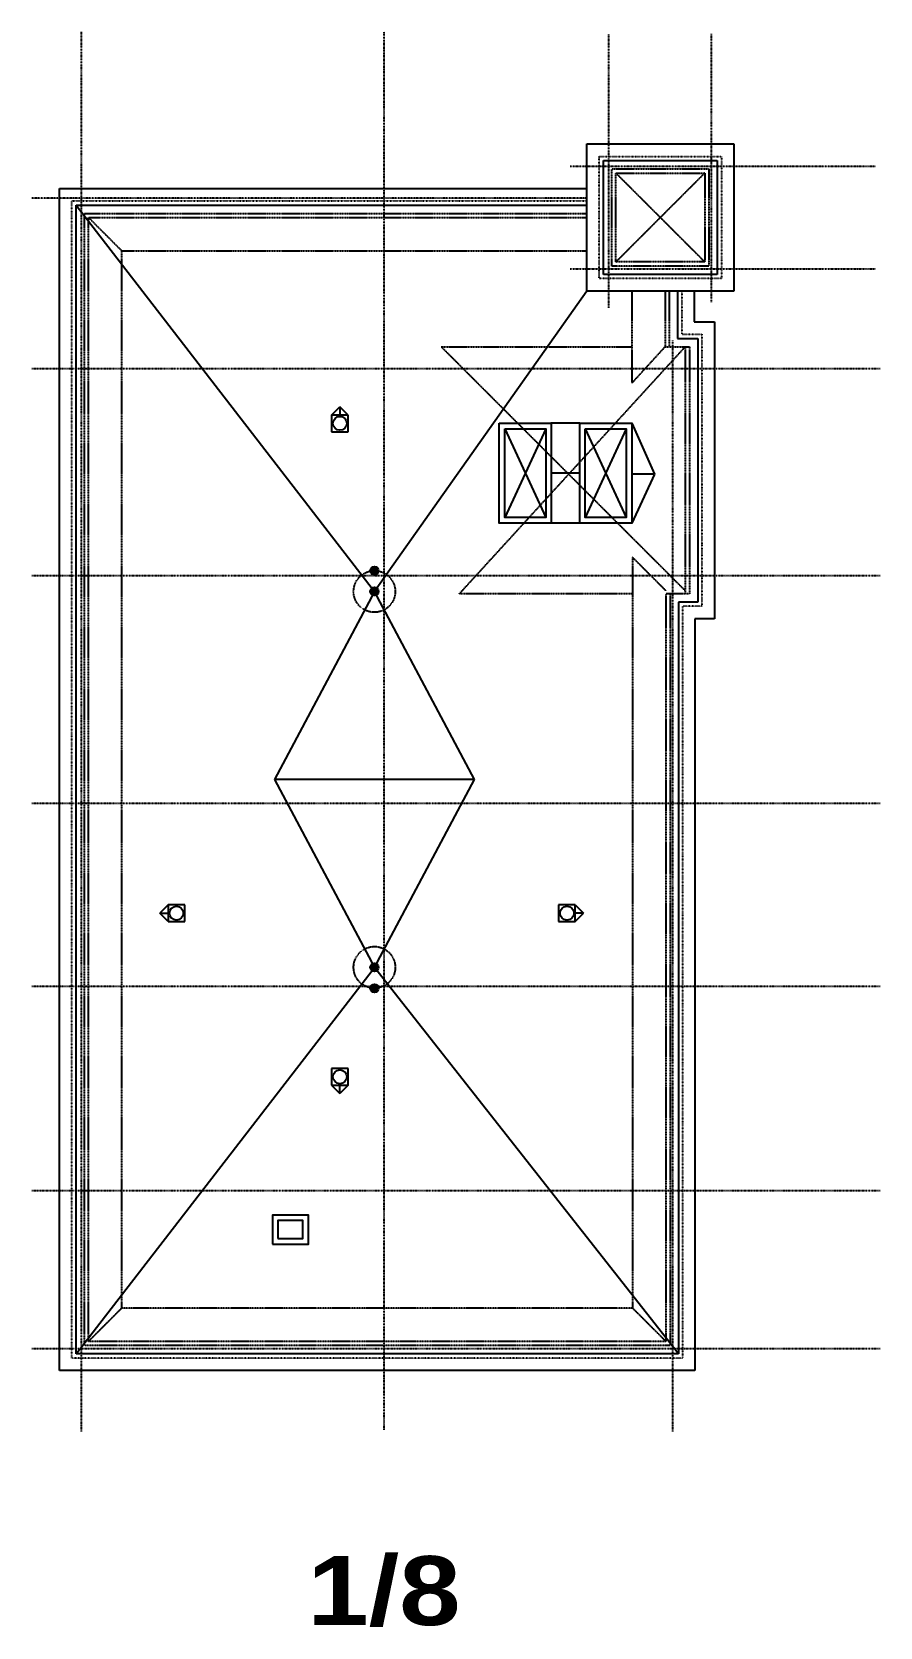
# Model space of a CAD drawing. Header units: inches. Extents: x -37 to 8263, y -3768 to 3636.
# Drawn here: x 7040 to 8263, y -3768 to -1470 of the extents above; entities that cross this region are included whole.
import ezdxf

# ---------------------------------------------------------------- set-up
doc = ezdxf.new("R2010")
doc.units = ezdxf.units.IN
doc.header["$MEASUREMENT"] = 0
for name, pattern in [('D1', [0.078125, 0.03125, -0.046875]), ('D2', [0.15625, 0.0625, -0.09375]), ('D4', [0.625, 0.25, -0.375]), ('DASHDOTX2', [2, 1, -0.5, 0, -0.5])]:
    doc.linetypes.add(name, pattern=pattern)
for name, color, linetype in [('MECHANICAL', 5, 'Continuous'), ('ROOF', 2, 'Continuous'), ('STRUCTURE', 1, 'DASHDOTX2')]:
    doc.layers.add(name, color=color, linetype=linetype)
doc.styles.add('ARIAL BLACK', font='')
doc.styles.get('ARIAL BLACK').set_extended_font_data('Arial Black')

# ---------------------------------------------------------------- blocks, each defined once
blk = doc.blocks.new('ATTIC VENT')
at = {"layer": 'MECHANICAL', "color": 2, "linetype": 'ByBlock'}
for p, q in [((-12, 12), (-12, -12)), ((12, 12), (-12, 12)), ((12, -12), (12, 12)), ((-12, -12), (12, -12))]:
    blk.add_line(p, q, dxfattribs=at)
at = {"layer": 'MECHANICAL', "color": 1, "linetype": 'ByBlock'}
blk.add_circle((0, 0), 10, dxfattribs=at)

msp = doc.modelspace()

# ---------------------------------------------------------------- linework, layer by layer
at = {"layer": 'ROOF', "color": 3, "linetype": 'Continuous'}
for p, q in [((7839.8, -1843.8), (7839.8, -1631.8)), ((7839.8, -1631.8), (8051.8, -1631.8)), ((8051.8, -1631.8), (8051.8, -1843.8)), ((7079.8, -3398.8), (7079.8, -1695.8)), ((7079.8, -1695.8), (7839.8, -1695.8)), ((8051.8, -1843.8), (7839.8, -1843.8)), ((7994.8, -1843.8), (7994.8, -1887.8)), ((7994.8, -1887.8), (8023.8, -1887.8)), ((8023.8, -1887.8), (8023.8, -2011.8)), ((8023.8, -2011.8), (8023.8, -2011.8)), ((8023.8, -2011.8), (8023.8, -2191.8)), ((8023.8, -2191.8), (8023.8, -2191.8)), ((8023.8, -2191.8), (8023.8, -2315.8)), ((8023.8, -2315.8), (7995.8, -2315.8)), ((7995.8, -2315.8), (7995.8, -3398.8)), ((7995.8, -3398.8), (7079.8, -3398.8))]:
    msp.add_line(p, q, dxfattribs=at)
at = {"layer": 'ROOF', "color": 1, "linetype": 'D4'}
for p, q in [((7857.8, -1825.8), (7857.8, -1649.8)), ((7857.8, -1649.8), (8033.8, -1649.8)), ((8033.8, -1649.8), (8033.8, -1825.8)), ((7097.8, -3380.8), (7097.8, -1713.8)), ((7097.8, -1713.8), (7097.8, -1713.8)), ((7097.8, -1713.8), (7097.8, -1713.8)), ((7097.8, -1713.8), (7097.8, -1713.8)), ((7097.8, -1713.8), (7097.8, -1713.8)), ((7097.8, -1713.8), (7097.8, -1713.8)), ((7097.8, -1713.8), (7097.8, -1713.8)), ((7097.8, -1713.8), (7839.8, -1713.8)), ((8033.8, -1825.8), (7857.8, -1825.8)), ((7976.8, -1843.8), (7976.8, -1905.8)), ((7976.8, -1905.8), (8005.8, -1905.8)), ((8005.8, -1905.8), (8005.8, -1993.8)), ((8005.8, -1993.8), (8005.8, -1993.8)), ((8005.8, -1993.8), (8005.8, -2209.8)), ((8005.8, -2209.8), (8005.8, -2209.8)), ((8005.8, -2209.8), (8005.8, -2297.8)), ((8005.8, -2297.8), (7977.8, -2297.8)), ((7977.8, -2297.8), (7977.8, -3380.8)), ((7977.8, -3380.8), (7097.8, -3380.8))]:
    msp.add_line(p, q, dxfattribs=at)
at = {"layer": 'ROOF', "color": 2, "linetype": 'Continuous'}
for p, q in [((7863.8, -1819.8), (7863.8, -1655.8)), ((7863.8, -1655.8), (8027.8, -1655.8)), ((8027.8, -1655.8), (8027.8, -1819.8)), ((7103.8, -3374.8), (7103.8, -1719.8)), ((7103.8, -1719.8), (7839.8, -1719.8)), ((8027.8, -1819.8), (7863.8, -1819.8)), ((7970.8, -1843.8), (7970.8, -1911.8)), ((7970.8, -1911.8), (7999.8, -1911.8)), ((7999.8, -1911.8), (7999.8, -1987.8)), ((7999.8, -1987.8), (7999.8, -1987.8)), ((7999.8, -1987.8), (7999.8, -2215.8)), ((7999.8, -2215.8), (7999.8, -2215.8)), ((7999.8, -2215.8), (7999.8, -2291.8)), ((7999.8, -2291.8), (7971.8, -2291.8)), ((7971.8, -2291.8), (7971.8, -3374.8)), ((7971.8, -3374.8), (7103.8, -3374.8))]:
    msp.add_line(p, q, dxfattribs=at)
at = {"layer": 'ROOF', "color": 1, "linetype": 'D2'}
for p, q in [((7875.8, -1807.8), (7875.8, -1667.8)), ((7875.8, -1667.8), (8015.8, -1667.8)), ((7881.8, -1673.8), (7945.8, -1737.8)), ((7881.8, -1801.8), (7881.8, -1673.8)), ((7881.8, -1673.8), (8009.8, -1673.8)), ((8009.8, -1673.8), (7945.8, -1737.8)), ((8009.8, -1673.8), (8009.8, -1801.8)), ((8015.8, -1667.8), (8015.8, -1807.8)), ((7121.8, -1737.8), (7169.8, -1785.8)), ((7881.8, -1801.8), (7945.8, -1737.8)), ((8009.8, -1801.8), (7945.8, -1737.8)), ((8015.8, -1807.8), (7875.8, -1807.8)), ((8009.8, -1801.8), (7881.8, -1801.8)), ((7881.8, -1807.8), (7881.8, -1807.8)), ((7904.8, -1843.8), (7904.8, -1976.3)), ((7952.8, -1843.8), (7952.8, -1923.8)), ((7958.8, -1843.8), (7958.8, -1923.8)), ((7630, -1923.8), (7904.8, -1923.8)), ((7813.8, -2107.5), (7630, -1923.8)), ((7981.8, -1923.8), (7813.8, -2107.5)), ((7952.8, -1923.8), (7904.8, -1976.3)), ((7952.8, -1923.8), (7987.8, -1923.8)), ((7981.8, -1923.8), (7981.8, -2279.8)), ((7987.8, -1923.8), (7987.8, -2279.8)), ((7656.2, -2279.8), (7813.8, -2107.5)), ((7813.8, -2107.5), (7981.8, -2275.5)), ((7905.8, -2279.8), (7656.2, -2279.8)), ((7987.8, -2279.8), (7953.8, -2279.8)), ((7121.8, -3356.8), (7169.8, -3308.8)), ((7953.8, -3356.8), (7905.8, -3308.8))]:
    msp.add_line(p, q, dxfattribs=at)
at = {"layer": 'ROOF', "color": 1, "linetype": 'Continuous'}
for p, q in [((7103.8, -1719.8), (7533.8, -2276.5)), ((7839.8, -1843.8), (7533.8, -2276.5)), ((7472.1, -2022.3), (7484.1, -2010.3)), ((7496.1, -2022.3), (7484.1, -2010.3)), ((7484.1, -2010.3), (7484.1, -2022.3)), ((7829.6, -2034), (7788.2, -2034)), ((7904.6, -2034), (7937.6, -2107.6)), ((7829.6, -2106), (7788.7, -2106)), ((7937.6, -2107.6), (7904.6, -2178.1)), ((7937.6, -2107.6), (7904.6, -2107.6)), ((7829.6, -2178.1), (7788.7, -2178.1)), ((7533.8, -2246.5), (7527.8, -2246.5)), ((7533.8, -2246.5), (7528.9, -2243)), ((7533.8, -2246.5), (7528.9, -2250.1)), ((7533.8, -2246.5), (7531.9, -2240.8)), ((7533.8, -2246.5), (7531.9, -2252.2)), ((7533.8, -2246.5), (7535.6, -2240.8)), ((7533.8, -2246.5), (7538.6, -2243)), ((7533.8, -2246.5), (7533.8, -2246.5)), ((7533.8, -2246.5), (7539.8, -2246.5)), ((7533.8, -2246.5), (7535.6, -2252.2)), ((7533.8, -2246.5), (7538.6, -2250.1)), ((7533.8, -2276.5), (7528.9, -2273)), ((7533.8, -2276.5), (7531.9, -2270.8)), ((7533.8, -2276.5), (7535.6, -2270.8)), ((7533.8, -2276.5), (7538.6, -2273)), ((7533.8, -2276.5), (7389.8, -2547.3)), ((7533.8, -2276.5), (7527.8, -2276.5)), ((7533.8, -2276.5), (7528.9, -2280.1)), ((7533.8, -2276.5), (7531.9, -2282.2)), ((7533.8, -2276.5), (7533.8, -2276.5)), ((7677.8, -2547.3), (7533.8, -2276.5)), ((7533.8, -2276.5), (7538.6, -2280.1)), ((7533.8, -2276.5), (7535.6, -2282.2)), ((7533.8, -2276.5), (7539.8, -2276.5)), ((7533.8, -2276.5), (7533.8, -2276.5)), ((7677.8, -2547.3), (7389.8, -2547.3)), ((7389.8, -2547.3), (7533.8, -2818)), ((7533.8, -2818), (7677.8, -2547.3)), ((7236.4, -2728), (7224.4, -2740)), ((7823.3, -2728), (7835.3, -2740)), ((7236.4, -2752), (7224.4, -2740)), ((7224.4, -2740), (7236.4, -2740)), ((7823.3, -2752), (7835.3, -2740)), ((7835.3, -2740), (7823.3, -2740)), ((7103.8, -3374.8), (7533.8, -2818)), ((7533.8, -2818), (7527.8, -2818)), ((7533.8, -2818), (7528.9, -2814.5)), ((7533.8, -2818), (7528.9, -2821.6)), ((7533.8, -2818), (7531.9, -2812.3)), ((7533.8, -2818), (7531.9, -2823.7)), ((7533.8, -2818), (7535.6, -2812.3)), ((7533.8, -2818), (7538.6, -2814.5)), ((7971.8, -3374.8), (7533.8, -2818)), ((7533.8, -2818), (7533.8, -2818)), ((7533.8, -2818), (7535.6, -2823.7)), ((7533.8, -2818), (7538.6, -2821.6)), ((7533.8, -2818), (7539.8, -2818)), ((7533.8, -2848), (7527.8, -2848)), ((7533.8, -2848), (7528.9, -2844.5)), ((7533.8, -2848), (7528.9, -2851.6)), ((7533.8, -2848), (7531.9, -2842.3)), ((7533.8, -2848), (7531.9, -2853.7)), ((7533.8, -2848), (7535.6, -2842.3)), ((7533.8, -2848), (7538.6, -2844.5)), ((7533.8, -2848), (7539.8, -2848)), ((7533.8, -2848), (7538.6, -2851.6)), ((7533.8, -2848), (7535.6, -2853.7)), ((7533.8, -2848), (7533.8, -2848)), ((7472.1, -2987.6), (7484.1, -2999.6)), ((7496.1, -2987.6), (7484.1, -2999.6)), ((7484.1, -2999.6), (7484.1, -2987.6))]:
    msp.add_line(p, q, dxfattribs=at)
at = {"layer": 'ROOF'}
for p, q in [((7780.7, -2042), (7721.6, -2170.1)), ((7721.6, -2042), (7780.7, -2170.1)), ((7837.6, -2042), (7896.6, -2170.1)), ((7896.6, -2042), (7837.6, -2170.1))]:
    msp.add_line(p, q, dxfattribs=at)
at = {"layer": 'ROOF', "color": 1, "linetype": 'D2'}
for points in [[(7959.8, -2279.8), (7959.8, -3362.8), (7115.8, -3362.8), (7115.8, -1731.8), (7839.8, -1731.8)], [(7953.8, -2279.8), (7953.8, -3356.8), (7121.8, -3356.8), (7121.8, -1737.8), (7839.8, -1737.8)], [(7953.8, -2275.5), (7905.8, -2227.5), (7905.8, -3308.8), (7169.8, -3308.8), (7169.8, -1785.8), (7839.8, -1785.8)]]:
    msp.add_lwpolyline(points, dxfattribs=at)
at = {"layer": 'ROOF', "color": 2}
for points in [[(7713.6, -2034), (7788.7, -2034), (7788.7, -2178.1), (7713.6, -2178.1)], [(7829.6, -2034), (7904.6, -2034), (7904.6, -2178.1), (7829.6, -2178.1)]]:
    msp.add_lwpolyline(points, close=True, dxfattribs=at)
at = {"layer": 'ROOF', "color": 1}
for points in [[(7721.6, -2042), (7780.7, -2042), (7780.7, -2170.1), (7721.6, -2170.1)], [(7837.6, -2042), (7896.6, -2042), (7896.6, -2170.1), (7837.6, -2170.1)]]:
    msp.add_lwpolyline(points, close=True, dxfattribs=at)
at = {"layer": 'ROOF', "color": 2, "linetype": 'Continuous'}
msp.add_lwpolyline([(7386.8, -3216.8), (7438.8, -3216.8), (7438.8, -3174.8), (7386.8, -3174.8)], close=True, dxfattribs=at)
at = {"layer": 'ROOF', "color": 1, "linetype": 'Continuous'}
msp.add_lwpolyline([(7394.8, -3208.8), (7430.8, -3208.8), (7430.8, -3182.8), (7394.8, -3182.8)], close=True, dxfattribs=at)
at = {"layer": 'ROOF', "color": 1, "linetype": 'D1'}
for centre in [(7533.8, -2276.5), (7533.8, -2818)]:
    msp.add_circle(centre, 30, dxfattribs=at)
at = {"layer": 'ROOF', "color": 2, "linetype": 'Continuous'}
for centre in [(7533.8, -2246.5), (7533.8, -2276.5), (7533.8, -2818), (7533.8, -2848)]:
    msp.add_circle(centre, 6, dxfattribs=at)
at = {"layer": 'ROOF', "color": 1, "linetype": 'Continuous'}
for centre in [(7533.8, -2246.5), (7533.8, -2276.5), (7533.8, -2818), (7533.8, -2848)]:
    msp.add_circle(centre, 4, dxfattribs=at)
at = {"layer": 'STRUCTURE'}
for p, q in [((7111.8, -3486.9), (7111.8, -1470.3)), ((7547.8, -3484.3), (7547.8, -1470.3)), ((7871.8, -1867.8), (7871.8, -1473.1)), ((8019.8, -1859.8), (8019.8, -1473.1)), ((7815.8, -1663.8), (8256.7, -1663.8)), ((7839.8, -1709.8), (7040.1, -1709.8)), ((7815.8, -1811.8), (8256.7, -1811.8)), ((7963.8, -3486.9), (7963.8, -1915)), ((8262.6, -1955.8), (7040.1, -1955.8)), ((8262.6, -2253.8), (7040.1, -2253.8)), ((8262.6, -2581.8), (7040.1, -2581.8)), ((8262.6, -2845.8), (7040.1, -2845.8)), ((8262.6, -3139.8), (7040.1, -3139.8)), ((8262.6, -3367.8), (7040.1, -3367.8))]:
    msp.add_line(p, q, dxfattribs=at)

# ---------------------------------------------------------------- block references
at = {"layer": 'ROOF'}
for p in [(7484.1, -2034.3), (7248.4, -2740), (7811.3, -2740), (7484.1, -2975.6)]:
    msp.add_blockref('ATTIC VENT', p, dxfattribs=at)

# ---------------------------------------------------------------- texts
at = {"style": 'ARIAL BLACK'}
msp.add_text('1/8', height=99.36, dxfattribs=at).set_placement((7437.1, -3765.6))

doc.saveas('drawing.dxf')
